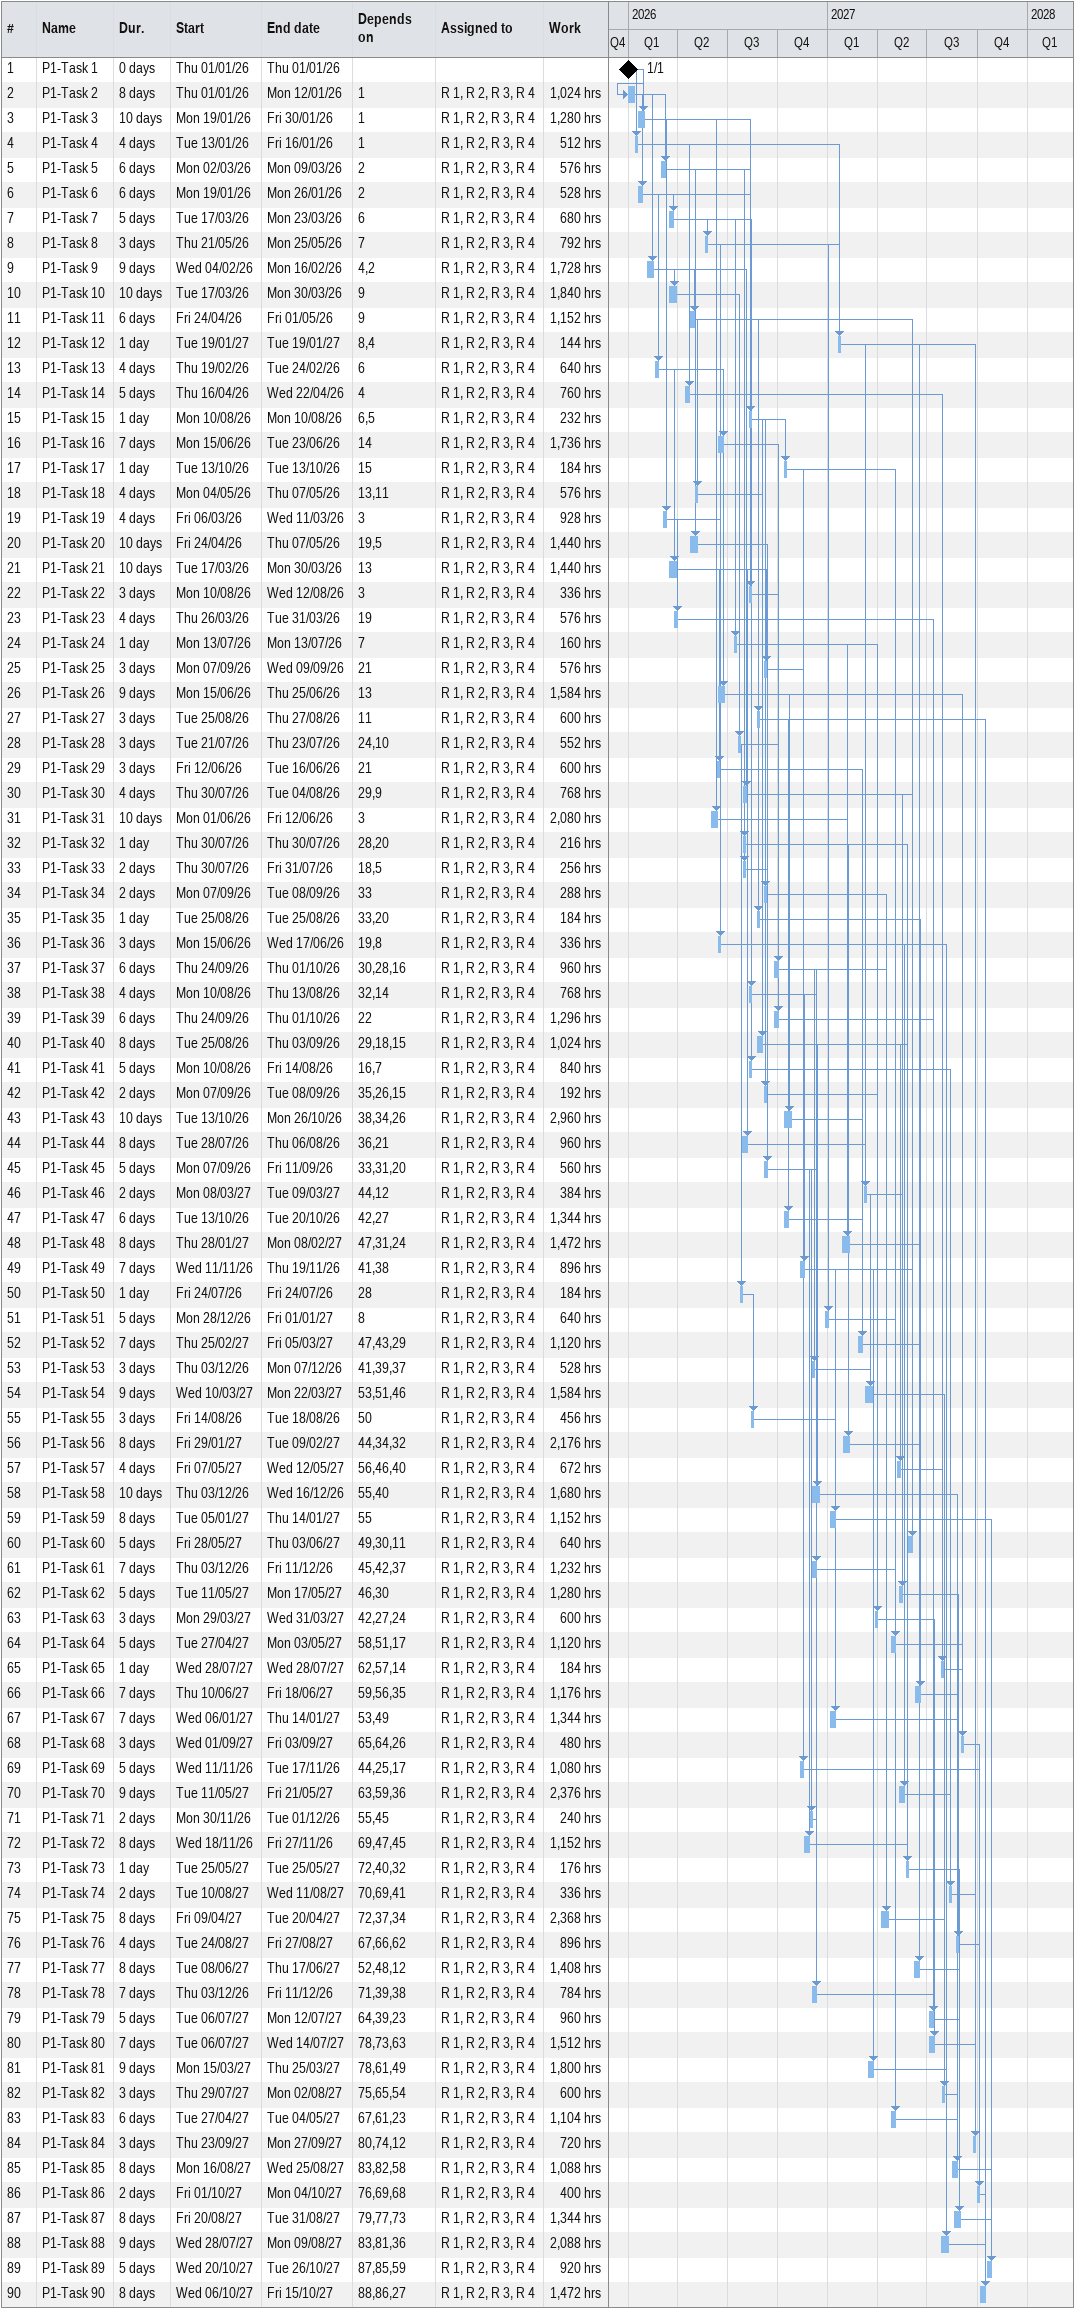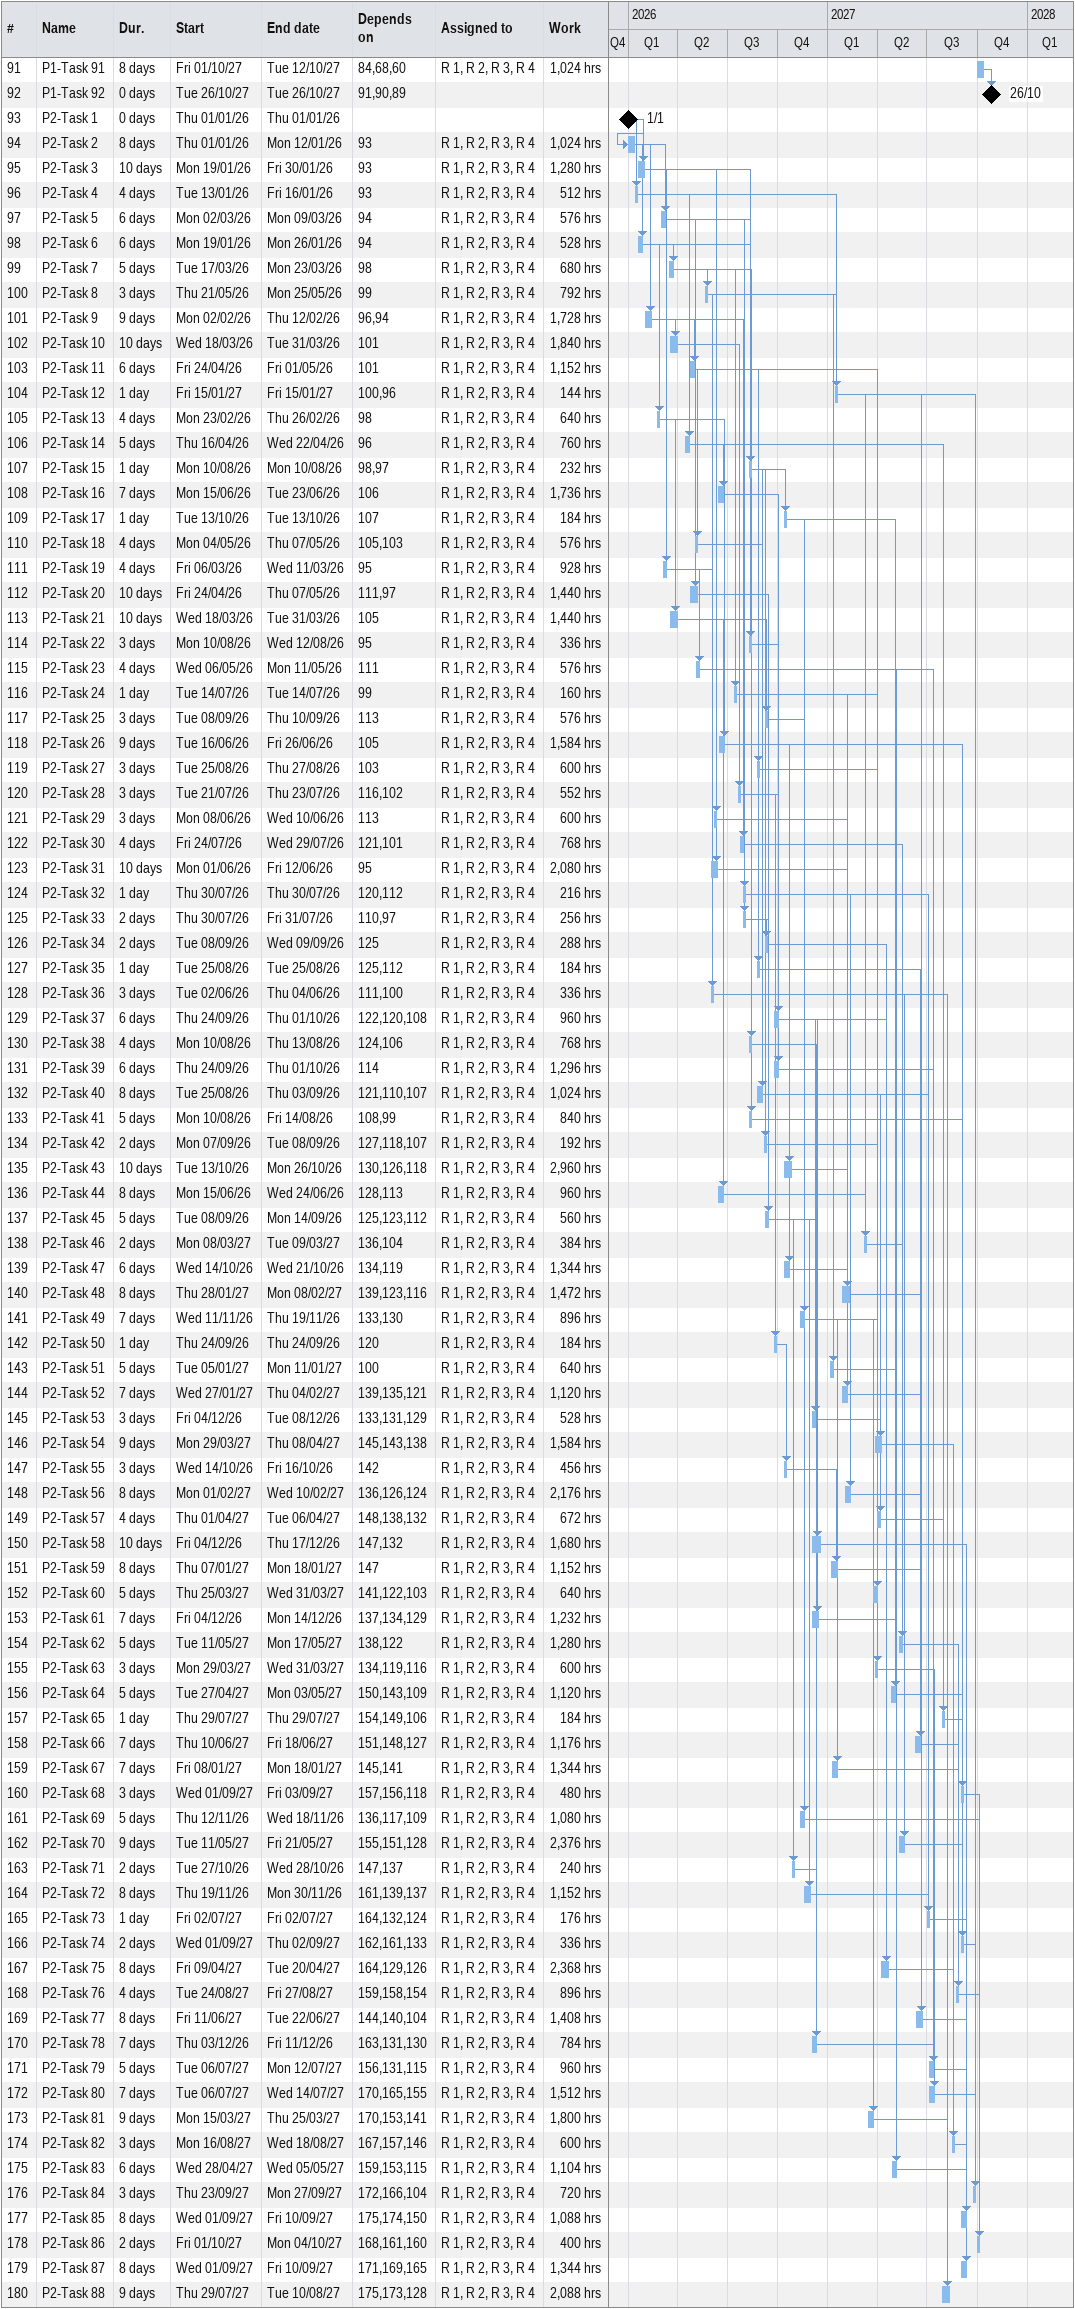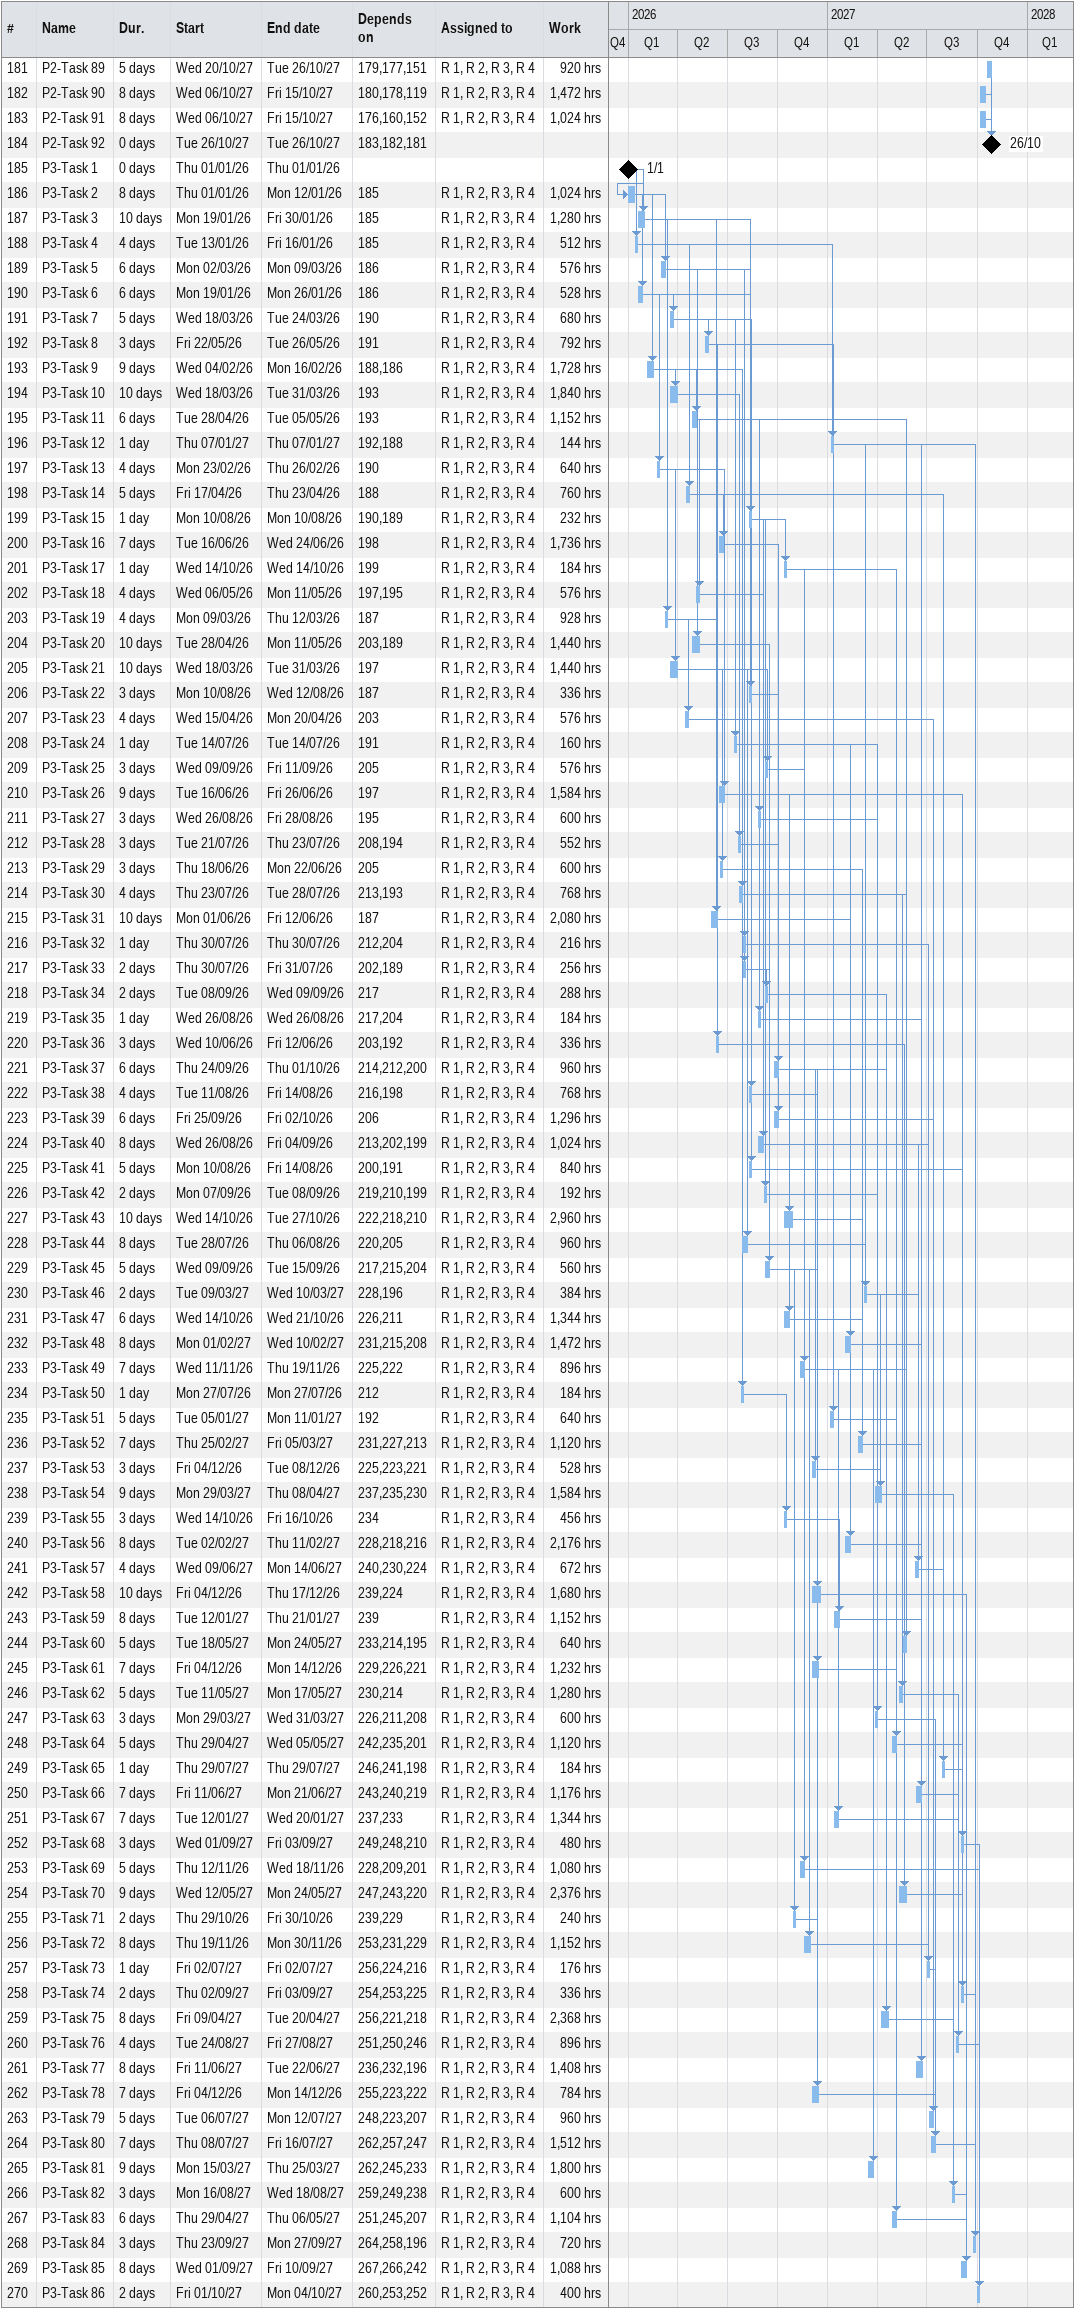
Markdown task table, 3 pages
| ID | Task | Duration | Start | Finish | Predecessors | Resources | Work (h) |
|---|---|---|---|---|---|---|---|
| 1 | P1-Task 1 | 0d | 2026-01-01 | 2026-01-01 |  |  |  |
| 2 | P1-Task 2 | 8d | 2026-01-01 | 2026-01-12 | 1 | R 1, R 2, R 3, R 4 | 1024 |
| 3 | P1-Task 3 | 10d | 2026-01-19 | 2026-01-30 | 1 | R 1, R 2, R 3, R 4 | 1280 |
| 4 | P1-Task 4 | 4d | 2026-01-13 | 2026-01-16 | 1 | R 1, R 2, R 3, R 4 | 512 |
| 5 | P1-Task 5 | 6d | 2026-03-02 | 2026-03-09 | 2 | R 1, R 2, R 3, R 4 | 576 |
| 6 | P1-Task 6 | 6d | 2026-01-19 | 2026-01-26 | 2 | R 1, R 2, R 3, R 4 | 528 |
| 7 | P1-Task 7 | 5d | 2026-03-17 | 2026-03-23 | 6 | R 1, R 2, R 3, R 4 | 680 |
| 8 | P1-Task 8 | 3d | 2026-05-21 | 2026-05-25 | 7 | R 1, R 2, R 3, R 4 | 792 |
| 9 | P1-Task 9 | 9d | 2026-02-04 | 2026-02-16 | 4, 2 | R 1, R 2, R 3, R 4 | 1728 |
| 10 | P1-Task 10 | 10d | 2026-03-17 | 2026-03-30 | 9 | R 1, R 2, R 3, R 4 | 1840 |
| 11 | P1-Task 11 | 6d | 2026-04-24 | 2026-05-01 | 9 | R 1, R 2, R 3, R 4 | 1152 |
| 12 | P1-Task 12 | 1d | 2027-01-19 | 2027-01-19 | 8, 4 | R 1, R 2, R 3, R 4 | 144 |
| 13 | P1-Task 13 | 4d | 2026-02-19 | 2026-02-24 | 6 | R 1, R 2, R 3, R 4 | 640 |
| 14 | P1-Task 14 | 5d | 2026-04-16 | 2026-04-22 | 4 | R 1, R 2, R 3, R 4 | 760 |
| 15 | P1-Task 15 | 1d | 2026-08-10 | 2026-08-10 | 6, 5 | R 1, R 2, R 3, R 4 | 232 |
| 16 | P1-Task 16 | 7d | 2026-06-15 | 2026-06-23 | 14 | R 1, R 2, R 3, R 4 | 1736 |
| 17 | P1-Task 17 | 1d | 2026-10-13 | 2026-10-13 | 15 | R 1, R 2, R 3, R 4 | 184 |
| 18 | P1-Task 18 | 4d | 2026-05-04 | 2026-05-07 | 13, 11 | R 1, R 2, R 3, R 4 | 576 |
| 19 | P1-Task 19 | 4d | 2026-03-06 | 2026-03-11 | 3 | R 1, R 2, R 3, R 4 | 928 |
| 20 | P1-Task 20 | 10d | 2026-04-24 | 2026-05-07 | 19, 5 | R 1, R 2, R 3, R 4 | 1440 |
| 21 | P1-Task 21 | 10d | 2026-03-17 | 2026-03-30 | 13 | R 1, R 2, R 3, R 4 | 1440 |
| 22 | P1-Task 22 | 3d | 2026-08-10 | 2026-08-12 | 3 | R 1, R 2, R 3, R 4 | 336 |
| 23 | P1-Task 23 | 4d | 2026-03-26 | 2026-03-31 | 19 | R 1, R 2, R 3, R 4 | 576 |
| 24 | P1-Task 24 | 1d | 2026-07-13 | 2026-07-13 | 7 | R 1, R 2, R 3, R 4 | 160 |
| 25 | P1-Task 25 | 3d | 2026-09-07 | 2026-09-09 | 21 | R 1, R 2, R 3, R 4 | 576 |
| 26 | P1-Task 26 | 9d | 2026-06-15 | 2026-06-25 | 13 | R 1, R 2, R 3, R 4 | 1584 |
| 27 | P1-Task 27 | 3d | 2026-08-25 | 2026-08-27 | 11 | R 1, R 2, R 3, R 4 | 600 |
| 28 | P1-Task 28 | 3d | 2026-07-21 | 2026-07-23 | 24, 10 | R 1, R 2, R 3, R 4 | 552 |
| 29 | P1-Task 29 | 3d | 2026-06-12 | 2026-06-16 | 21 | R 1, R 2, R 3, R 4 | 600 |
| 30 | P1-Task 30 | 4d | 2026-07-30 | 2026-08-04 | 29, 9 | R 1, R 2, R 3, R 4 | 768 |
| 31 | P1-Task 31 | 10d | 2026-06-01 | 2026-06-12 | 3 | R 1, R 2, R 3, R 4 | 2080 |
| 32 | P1-Task 32 | 1d | 2026-07-30 | 2026-07-30 | 28, 20 | R 1, R 2, R 3, R 4 | 216 |
| 33 | P1-Task 33 | 2d | 2026-07-30 | 2026-07-31 | 18, 5 | R 1, R 2, R 3, R 4 | 256 |
| 34 | P1-Task 34 | 2d | 2026-09-07 | 2026-09-08 | 33 | R 1, R 2, R 3, R 4 | 288 |
| 35 | P1-Task 35 | 1d | 2026-08-25 | 2026-08-25 | 33, 20 | R 1, R 2, R 3, R 4 | 184 |
| 36 | P1-Task 36 | 3d | 2026-06-15 | 2026-06-17 | 19, 8 | R 1, R 2, R 3, R 4 | 336 |
| 37 | P1-Task 37 | 6d | 2026-09-24 | 2026-10-01 | 30, 28, 16 | R 1, R 2, R 3, R 4 | 960 |
| 38 | P1-Task 38 | 4d | 2026-08-10 | 2026-08-13 | 32, 14 | R 1, R 2, R 3, R 4 | 768 |
| 39 | P1-Task 39 | 6d | 2026-09-24 | 2026-10-01 | 22 | R 1, R 2, R 3, R 4 | 1296 |
| 40 | P1-Task 40 | 8d | 2026-08-25 | 2026-09-03 | 29, 18, 15 | R 1, R 2, R 3, R 4 | 1024 |
| 41 | P1-Task 41 | 5d | 2026-08-10 | 2026-08-14 | 16, 7 | R 1, R 2, R 3, R 4 | 840 |
| 42 | P1-Task 42 | 2d | 2026-09-07 | 2026-09-08 | 35, 26, 15 | R 1, R 2, R 3, R 4 | 192 |
| 43 | P1-Task 43 | 10d | 2026-10-13 | 2026-10-26 | 38, 34, 26 | R 1, R 2, R 3, R 4 | 2960 |
| 44 | P1-Task 44 | 8d | 2026-07-28 | 2026-08-06 | 36, 21 | R 1, R 2, R 3, R 4 | 960 |
| 45 | P1-Task 45 | 5d | 2026-09-07 | 2026-09-11 | 33, 31, 20 | R 1, R 2, R 3, R 4 | 560 |
| 46 | P1-Task 46 | 2d | 2027-03-08 | 2027-03-09 | 44, 12 | R 1, R 2, R 3, R 4 | 384 |
| 47 | P1-Task 47 | 6d | 2026-10-13 | 2026-10-20 | 42, 27 | R 1, R 2, R 3, R 4 | 1344 |
| 48 | P1-Task 48 | 8d | 2027-01-28 | 2027-02-08 | 47, 31, 24 | R 1, R 2, R 3, R 4 | 1472 |
| 49 | P1-Task 49 | 7d | 2026-11-11 | 2026-11-19 | 41, 38 | R 1, R 2, R 3, R 4 | 896 |
| 50 | P1-Task 50 | 1d | 2026-07-24 | 2026-07-24 | 28 | R 1, R 2, R 3, R 4 | 184 |
| 51 | P1-Task 51 | 5d | 2026-12-28 | 2027-01-01 | 8 | R 1, R 2, R 3, R 4 | 640 |
| 52 | P1-Task 52 | 7d | 2027-02-25 | 2027-03-05 | 47, 43, 29 | R 1, R 2, R 3, R 4 | 1120 |
| 53 | P1-Task 53 | 3d | 2026-12-03 | 2026-12-07 | 41, 39, 37 | R 1, R 2, R 3, R 4 | 528 |
| 54 | P1-Task 54 | 9d | 2027-03-10 | 2027-03-22 | 53, 51, 46 | R 1, R 2, R 3, R 4 | 1584 |
| 55 | P1-Task 55 | 3d | 2026-08-14 | 2026-08-18 | 50 | R 1, R 2, R 3, R 4 | 456 |
| 56 | P1-Task 56 | 8d | 2027-01-29 | 2027-02-09 | 44, 34, 32 | R 1, R 2, R 3, R 4 | 2176 |
| 57 | P1-Task 57 | 4d | 2027-05-07 | 2027-05-12 | 56, 46, 40 | R 1, R 2, R 3, R 4 | 672 |
| 58 | P1-Task 58 | 10d | 2026-12-03 | 2026-12-16 | 55, 40 | R 1, R 2, R 3, R 4 | 1680 |
| 59 | P1-Task 59 | 8d | 2027-01-05 | 2027-01-14 | 55 | R 1, R 2, R 3, R 4 | 1152 |
| 60 | P1-Task 60 | 5d | 2027-05-28 | 2027-06-03 | 49, 30, 11 | R 1, R 2, R 3, R 4 | 640 |
| 61 | P1-Task 61 | 7d | 2026-12-03 | 2026-12-11 | 45, 42, 37 | R 1, R 2, R 3, R 4 | 1232 |
| 62 | P1-Task 62 | 5d | 2027-05-11 | 2027-05-17 | 46, 30 | R 1, R 2, R 3, R 4 | 1280 |
| 63 | P1-Task 63 | 3d | 2027-03-29 | 2027-03-31 | 42, 27, 24 | R 1, R 2, R 3, R 4 | 600 |
| 64 | P1-Task 64 | 5d | 2027-04-27 | 2027-05-03 | 58, 51, 17 | R 1, R 2, R 3, R 4 | 1120 |
| 65 | P1-Task 65 | 1d | 2027-07-28 | 2027-07-28 | 62, 57, 14 | R 1, R 2, R 3, R 4 | 184 |
| 66 | P1-Task 66 | 7d | 2027-06-10 | 2027-06-18 | 59, 56, 35 | R 1, R 2, R 3, R 4 | 1176 |
| 67 | P1-Task 67 | 7d | 2027-01-06 | 2027-01-14 | 53, 49 | R 1, R 2, R 3, R 4 | 1344 |
| 68 | P1-Task 68 | 3d | 2027-09-01 | 2027-09-03 | 65, 64, 26 | R 1, R 2, R 3, R 4 | 480 |
| 69 | P1-Task 69 | 5d | 2026-11-11 | 2026-11-17 | 44, 25, 17 | R 1, R 2, R 3, R 4 | 1080 |
| 70 | P1-Task 70 | 9d | 2027-05-11 | 2027-05-21 | 63, 59, 36 | R 1, R 2, R 3, R 4 | 2376 |
| 71 | P1-Task 71 | 2d | 2026-11-30 | 2026-12-01 | 55, 45 | R 1, R 2, R 3, R 4 | 240 |
| 72 | P1-Task 72 | 8d | 2026-11-18 | 2026-11-27 | 69, 47, 45 | R 1, R 2, R 3, R 4 | 1152 |
| 73 | P1-Task 73 | 1d | 2027-05-25 | 2027-05-25 | 72, 40, 32 | R 1, R 2, R 3, R 4 | 176 |
| 74 | P1-Task 74 | 2d | 2027-08-10 | 2027-08-11 | 70, 69, 41 | R 1, R 2, R 3, R 4 | 336 |
| 75 | P1-Task 75 | 8d | 2027-04-09 | 2027-04-20 | 72, 37, 34 | R 1, R 2, R 3, R 4 | 2368 |
| 76 | P1-Task 76 | 4d | 2027-08-24 | 2027-08-27 | 67, 66, 62 | R 1, R 2, R 3, R 4 | 896 |
| 77 | P1-Task 77 | 8d | 2027-06-08 | 2027-06-17 | 52, 48, 12 | R 1, R 2, R 3, R 4 | 1408 |
| 78 | P1-Task 78 | 7d | 2026-12-03 | 2026-12-11 | 71, 39, 38 | R 1, R 2, R 3, R 4 | 784 |
| 79 | P1-Task 79 | 5d | 2027-07-06 | 2027-07-12 | 64, 39, 23 | R 1, R 2, R 3, R 4 | 960 |
| 80 | P1-Task 80 | 7d | 2027-07-06 | 2027-07-14 | 78, 73, 63 | R 1, R 2, R 3, R 4 | 1512 |
| 81 | P1-Task 81 | 9d | 2027-03-15 | 2027-03-25 | 78, 61, 49 | R 1, R 2, R 3, R 4 | 1800 |
| 82 | P1-Task 82 | 3d | 2027-07-29 | 2027-08-02 | 75, 65, 54 | R 1, R 2, R 3, R 4 | 600 |
| 83 | P1-Task 83 | 6d | 2027-04-27 | 2027-05-04 | 67, 61, 23 | R 1, R 2, R 3, R 4 | 1104 |
| 84 | P1-Task 84 | 3d | 2027-09-23 | 2027-09-27 | 80, 74, 12 | R 1, R 2, R 3, R 4 | 720 |
| 85 | P1-Task 85 | 8d | 2027-08-16 | 2027-08-25 | 83, 82, 58 | R 1, R 2, R 3, R 4 | 1088 |
| 86 | P1-Task 86 | 2d | 2027-10-01 | 2027-10-04 | 76, 69, 68 | R 1, R 2, R 3, R 4 | 400 |
| 87 | P1-Task 87 | 8d | 2027-08-20 | 2027-08-31 | 79, 77, 73 | R 1, R 2, R 3, R 4 | 1344 |
| 88 | P1-Task 88 | 9d | 2027-07-28 | 2027-08-09 | 83, 81, 36 | R 1, R 2, R 3, R 4 | 2088 |
| 89 | P1-Task 89 | 5d | 2027-10-20 | 2027-10-26 | 87, 85, 59 | R 1, R 2, R 3, R 4 | 920 |
| 90 | P1-Task 90 | 8d | 2027-10-06 | 2027-10-15 | 88, 86, 27 | R 1, R 2, R 3, R 4 | 1472 |
| 91 | P1-Task 91 | 8d | 2027-10-01 | 2027-10-12 | 84, 68, 60 | R 1, R 2, R 3, R 4 | 1024 |
| 92 | P1-Task 92 | 0d | 2027-10-26 | 2027-10-26 | 91, 90, 89 |  |  |
| 93 | P2-Task 1 | 0d | 2026-01-01 | 2026-01-01 |  |  |  |
| 94 | P2-Task 2 | 8d | 2026-01-01 | 2026-01-12 | 93 | R 1, R 2, R 3, R 4 | 1024 |
| 95 | P2-Task 3 | 10d | 2026-01-19 | 2026-01-30 | 93 | R 1, R 2, R 3, R 4 | 1280 |
| 96 | P2-Task 4 | 4d | 2026-01-13 | 2026-01-16 | 93 | R 1, R 2, R 3, R 4 | 512 |
| 97 | P2-Task 5 | 6d | 2026-03-02 | 2026-03-09 | 94 | R 1, R 2, R 3, R 4 | 576 |
| 98 | P2-Task 6 | 6d | 2026-01-19 | 2026-01-26 | 94 | R 1, R 2, R 3, R 4 | 528 |
| 99 | P2-Task 7 | 5d | 2026-03-17 | 2026-03-23 | 98 | R 1, R 2, R 3, R 4 | 680 |
| 100 | P2-Task 8 | 3d | 2026-05-21 | 2026-05-25 | 99 | R 1, R 2, R 3, R 4 | 792 |
| 101 | P2-Task 9 | 9d | 2026-02-02 | 2026-02-12 | 96, 94 | R 1, R 2, R 3, R 4 | 1728 |
| 102 | P2-Task 10 | 10d | 2026-03-18 | 2026-03-31 | 101 | R 1, R 2, R 3, R 4 | 1840 |
| 103 | P2-Task 11 | 6d | 2026-04-24 | 2026-05-01 | 101 | R 1, R 2, R 3, R 4 | 1152 |
| 104 | P2-Task 12 | 1d | 2027-01-15 | 2027-01-15 | 100, 96 | R 1, R 2, R 3, R 4 | 144 |
| 105 | P2-Task 13 | 4d | 2026-02-23 | 2026-02-26 | 98 | R 1, R 2, R 3, R 4 | 640 |
| 106 | P2-Task 14 | 5d | 2026-04-16 | 2026-04-22 | 96 | R 1, R 2, R 3, R 4 | 760 |
| 107 | P2-Task 15 | 1d | 2026-08-10 | 2026-08-10 | 98, 97 | R 1, R 2, R 3, R 4 | 232 |
| 108 | P2-Task 16 | 7d | 2026-06-15 | 2026-06-23 | 106 | R 1, R 2, R 3, R 4 | 1736 |
| 109 | P2-Task 17 | 1d | 2026-10-13 | 2026-10-13 | 107 | R 1, R 2, R 3, R 4 | 184 |
| 110 | P2-Task 18 | 4d | 2026-05-04 | 2026-05-07 | 105, 103 | R 1, R 2, R 3, R 4 | 576 |
| 111 | P2-Task 19 | 4d | 2026-03-06 | 2026-03-11 | 95 | R 1, R 2, R 3, R 4 | 928 |
| 112 | P2-Task 20 | 10d | 2026-04-24 | 2026-05-07 | 111, 97 | R 1, R 2, R 3, R 4 | 1440 |
| 113 | P2-Task 21 | 10d | 2026-03-18 | 2026-03-31 | 105 | R 1, R 2, R 3, R 4 | 1440 |
| 114 | P2-Task 22 | 3d | 2026-08-10 | 2026-08-12 | 95 | R 1, R 2, R 3, R 4 | 336 |
| 115 | P2-Task 23 | 4d | 2026-05-06 | 2026-05-11 | 111 | R 1, R 2, R 3, R 4 | 576 |
| 116 | P2-Task 24 | 1d | 2026-07-14 | 2026-07-14 | 99 | R 1, R 2, R 3, R 4 | 160 |
| 117 | P2-Task 25 | 3d | 2026-09-08 | 2026-09-10 | 113 | R 1, R 2, R 3, R 4 | 576 |
| 118 | P2-Task 26 | 9d | 2026-06-16 | 2026-06-26 | 105 | R 1, R 2, R 3, R 4 | 1584 |
| 119 | P2-Task 27 | 3d | 2026-08-25 | 2026-08-27 | 103 | R 1, R 2, R 3, R 4 | 600 |
| 120 | P2-Task 28 | 3d | 2026-07-21 | 2026-07-23 | 116, 102 | R 1, R 2, R 3, R 4 | 552 |
| 121 | P2-Task 29 | 3d | 2026-06-08 | 2026-06-10 | 113 | R 1, R 2, R 3, R 4 | 600 |
| 122 | P2-Task 30 | 4d | 2026-07-24 | 2026-07-29 | 121, 101 | R 1, R 2, R 3, R 4 | 768 |
| 123 | P2-Task 31 | 10d | 2026-06-01 | 2026-06-12 | 95 | R 1, R 2, R 3, R 4 | 2080 |
| 124 | P2-Task 32 | 1d | 2026-07-30 | 2026-07-30 | 120, 112 | R 1, R 2, R 3, R 4 | 216 |
| 125 | P2-Task 33 | 2d | 2026-07-30 | 2026-07-31 | 110, 97 | R 1, R 2, R 3, R 4 | 256 |
| 126 | P2-Task 34 | 2d | 2026-09-08 | 2026-09-09 | 125 | R 1, R 2, R 3, R 4 | 288 |
| 127 | P2-Task 35 | 1d | 2026-08-25 | 2026-08-25 | 125, 112 | R 1, R 2, R 3, R 4 | 184 |
| 128 | P2-Task 36 | 3d | 2026-06-02 | 2026-06-04 | 111, 100 | R 1, R 2, R 3, R 4 | 336 |
| 129 | P2-Task 37 | 6d | 2026-09-24 | 2026-10-01 | 122, 120, 108 | R 1, R 2, R 3, R 4 | 960 |
| 130 | P2-Task 38 | 4d | 2026-08-10 | 2026-08-13 | 124, 106 | R 1, R 2, R 3, R 4 | 768 |
| 131 | P2-Task 39 | 6d | 2026-09-24 | 2026-10-01 | 114 | R 1, R 2, R 3, R 4 | 1296 |
| 132 | P2-Task 40 | 8d | 2026-08-25 | 2026-09-03 | 121, 110, 107 | R 1, R 2, R 3, R 4 | 1024 |
| 133 | P2-Task 41 | 5d | 2026-08-10 | 2026-08-14 | 108, 99 | R 1, R 2, R 3, R 4 | 840 |
| 134 | P2-Task 42 | 2d | 2026-09-07 | 2026-09-08 | 127, 118, 107 | R 1, R 2, R 3, R 4 | 192 |
| 135 | P2-Task 43 | 10d | 2026-10-13 | 2026-10-26 | 130, 126, 118 | R 1, R 2, R 3, R 4 | 2960 |
| 136 | P2-Task 44 | 8d | 2026-06-15 | 2026-06-24 | 128, 113 | R 1, R 2, R 3, R 4 | 960 |
| 137 | P2-Task 45 | 5d | 2026-09-08 | 2026-09-14 | 125, 123, 112 | R 1, R 2, R 3, R 4 | 560 |
| 138 | P2-Task 46 | 2d | 2027-03-08 | 2027-03-09 | 136, 104 | R 1, R 2, R 3, R 4 | 384 |
| 139 | P2-Task 47 | 6d | 2026-10-14 | 2026-10-21 | 134, 119 | R 1, R 2, R 3, R 4 | 1344 |
| 140 | P2-Task 48 | 8d | 2027-01-28 | 2027-02-08 | 139, 123, 116 | R 1, R 2, R 3, R 4 | 1472 |
| 141 | P2-Task 49 | 7d | 2026-11-11 | 2026-11-19 | 133, 130 | R 1, R 2, R 3, R 4 | 896 |
| 142 | P2-Task 50 | 1d | 2026-09-24 | 2026-09-24 | 120 | R 1, R 2, R 3, R 4 | 184 |
| 143 | P2-Task 51 | 5d | 2027-01-05 | 2027-01-11 | 100 | R 1, R 2, R 3, R 4 | 640 |
| 144 | P2-Task 52 | 7d | 2027-01-27 | 2027-02-04 | 139, 135, 121 | R 1, R 2, R 3, R 4 | 1120 |
| 145 | P2-Task 53 | 3d | 2026-12-04 | 2026-12-08 | 133, 131, 129 | R 1, R 2, R 3, R 4 | 528 |
| 146 | P2-Task 54 | 9d | 2027-03-29 | 2027-04-08 | 145, 143, 138 | R 1, R 2, R 3, R 4 | 1584 |
| 147 | P2-Task 55 | 3d | 2026-10-14 | 2026-10-16 | 142 | R 1, R 2, R 3, R 4 | 456 |
| 148 | P2-Task 56 | 8d | 2027-02-01 | 2027-02-10 | 136, 126, 124 | R 1, R 2, R 3, R 4 | 2176 |
| 149 | P2-Task 57 | 4d | 2027-04-01 | 2027-04-06 | 148, 138, 132 | R 1, R 2, R 3, R 4 | 672 |
| 150 | P2-Task 58 | 10d | 2026-12-04 | 2026-12-17 | 147, 132 | R 1, R 2, R 3, R 4 | 1680 |
| 151 | P2-Task 59 | 8d | 2027-01-07 | 2027-01-18 | 147 | R 1, R 2, R 3, R 4 | 1152 |
| 152 | P2-Task 60 | 5d | 2027-03-25 | 2027-03-31 | 141, 122, 103 | R 1, R 2, R 3, R 4 | 640 |
| 153 | P2-Task 61 | 7d | 2026-12-04 | 2026-12-14 | 137, 134, 129 | R 1, R 2, R 3, R 4 | 1232 |
| 154 | P2-Task 62 | 5d | 2027-05-11 | 2027-05-17 | 138, 122 | R 1, R 2, R 3, R 4 | 1280 |
| 155 | P2-Task 63 | 3d | 2027-03-29 | 2027-03-31 | 134, 119, 116 | R 1, R 2, R 3, R 4 | 600 |
| 156 | P2-Task 64 | 5d | 2027-04-27 | 2027-05-03 | 150, 143, 109 | R 1, R 2, R 3, R 4 | 1120 |
| 157 | P2-Task 65 | 1d | 2027-07-29 | 2027-07-29 | 154, 149, 106 | R 1, R 2, R 3, R 4 | 184 |
| 158 | P2-Task 66 | 7d | 2027-06-10 | 2027-06-18 | 151, 148, 127 | R 1, R 2, R 3, R 4 | 1176 |
| 159 | P2-Task 67 | 7d | 2027-01-08 | 2027-01-18 | 145, 141 | R 1, R 2, R 3, R 4 | 1344 |
| 160 | P2-Task 68 | 3d | 2027-09-01 | 2027-09-03 | 157, 156, 118 | R 1, R 2, R 3, R 4 | 480 |
| 161 | P2-Task 69 | 5d | 2026-11-12 | 2026-11-18 | 136, 117, 109 | R 1, R 2, R 3, R 4 | 1080 |
| 162 | P2-Task 70 | 9d | 2027-05-11 | 2027-05-21 | 155, 151, 128 | R 1, R 2, R 3, R 4 | 2376 |
| 163 | P2-Task 71 | 2d | 2026-10-27 | 2026-10-28 | 147, 137 | R 1, R 2, R 3, R 4 | 240 |
| 164 | P2-Task 72 | 8d | 2026-11-19 | 2026-11-30 | 161, 139, 137 | R 1, R 2, R 3, R 4 | 1152 |
| 165 | P2-Task 73 | 1d | 2027-07-02 | 2027-07-02 | 164, 132, 124 | R 1, R 2, R 3, R 4 | 176 |
| 166 | P2-Task 74 | 2d | 2027-09-01 | 2027-09-02 | 162, 161, 133 | R 1, R 2, R 3, R 4 | 336 |
| 167 | P2-Task 75 | 8d | 2027-04-09 | 2027-04-20 | 164, 129, 126 | R 1, R 2, R 3, R 4 | 2368 |
| 168 | P2-Task 76 | 4d | 2027-08-24 | 2027-08-27 | 159, 158, 154 | R 1, R 2, R 3, R 4 | 896 |
| 169 | P2-Task 77 | 8d | 2027-06-11 | 2027-06-22 | 144, 140, 104 | R 1, R 2, R 3, R 4 | 1408 |
| 170 | P2-Task 78 | 7d | 2026-12-03 | 2026-12-11 | 163, 131, 130 | R 1, R 2, R 3, R 4 | 784 |
| 171 | P2-Task 79 | 5d | 2027-07-06 | 2027-07-12 | 156, 131, 115 | R 1, R 2, R 3, R 4 | 960 |
| 172 | P2-Task 80 | 7d | 2027-07-06 | 2027-07-14 | 170, 165, 155 | R 1, R 2, R 3, R 4 | 1512 |
| 173 | P2-Task 81 | 9d | 2027-03-15 | 2027-03-25 | 170, 153, 141 | R 1, R 2, R 3, R 4 | 1800 |
| 174 | P2-Task 82 | 3d | 2027-08-16 | 2027-08-18 | 167, 157, 146 | R 1, R 2, R 3, R 4 | 600 |
| 175 | P2-Task 83 | 6d | 2027-04-28 | 2027-05-05 | 159, 153, 115 | R 1, R 2, R 3, R 4 | 1104 |
| 176 | P2-Task 84 | 3d | 2027-09-23 | 2027-09-27 | 172, 166, 104 | R 1, R 2, R 3, R 4 | 720 |
| 177 | P2-Task 85 | 8d | 2027-09-01 | 2027-09-10 | 175, 174, 150 | R 1, R 2, R 3, R 4 | 1088 |
| 178 | P2-Task 86 | 2d | 2027-10-01 | 2027-10-04 | 168, 161, 160 | R 1, R 2, R 3, R 4 | 400 |
| 179 | P2-Task 87 | 8d | 2027-09-01 | 2027-09-10 | 171, 169, 165 | R 1, R 2, R 3, R 4 | 1344 |
| 180 | P2-Task 88 | 9d | 2027-07-29 | 2027-08-10 | 175, 173, 128 | R 1, R 2, R 3, R 4 | 2088 |
| 181 | P2-Task 89 | 5d | 2027-10-20 | 2027-10-26 | 179, 177, 151 | R 1, R 2, R 3, R 4 | 920 |
| 182 | P2-Task 90 | 8d | 2027-10-06 | 2027-10-15 | 180, 178, 119 | R 1, R 2, R 3, R 4 | 1472 |
| 183 | P2-Task 91 | 8d | 2027-10-06 | 2027-10-15 | 176, 160, 152 | R 1, R 2, R 3, R 4 | 1024 |
| 184 | P2-Task 92 | 0d | 2027-10-26 | 2027-10-26 | 183, 182, 181 |  |  |
| 185 | P3-Task 1 | 0d | 2026-01-01 | 2026-01-01 |  |  |  |
| 186 | P3-Task 2 | 8d | 2026-01-01 | 2026-01-12 | 185 | R 1, R 2, R 3, R 4 | 1024 |
| 187 | P3-Task 3 | 10d | 2026-01-19 | 2026-01-30 | 185 | R 1, R 2, R 3, R 4 | 1280 |
| 188 | P3-Task 4 | 4d | 2026-01-13 | 2026-01-16 | 185 | R 1, R 2, R 3, R 4 | 512 |
| 189 | P3-Task 5 | 6d | 2026-03-02 | 2026-03-09 | 186 | R 1, R 2, R 3, R 4 | 576 |
| 190 | P3-Task 6 | 6d | 2026-01-19 | 2026-01-26 | 186 | R 1, R 2, R 3, R 4 | 528 |
| 191 | P3-Task 7 | 5d | 2026-03-18 | 2026-03-24 | 190 | R 1, R 2, R 3, R 4 | 680 |
| 192 | P3-Task 8 | 3d | 2026-05-22 | 2026-05-26 | 191 | R 1, R 2, R 3, R 4 | 792 |
| 193 | P3-Task 9 | 9d | 2026-02-04 | 2026-02-16 | 188, 186 | R 1, R 2, R 3, R 4 | 1728 |
| 194 | P3-Task 10 | 10d | 2026-03-18 | 2026-03-31 | 193 | R 1, R 2, R 3, R 4 | 1840 |
| 195 | P3-Task 11 | 6d | 2026-04-28 | 2026-05-05 | 193 | R 1, R 2, R 3, R 4 | 1152 |
| 196 | P3-Task 12 | 1d | 2027-01-07 | 2027-01-07 | 192, 188 | R 1, R 2, R 3, R 4 | 144 |
| 197 | P3-Task 13 | 4d | 2026-02-23 | 2026-02-26 | 190 | R 1, R 2, R 3, R 4 | 640 |
| 198 | P3-Task 14 | 5d | 2026-04-17 | 2026-04-23 | 188 | R 1, R 2, R 3, R 4 | 760 |
| 199 | P3-Task 15 | 1d | 2026-08-10 | 2026-08-10 | 190, 189 | R 1, R 2, R 3, R 4 | 232 |
| 200 | P3-Task 16 | 7d | 2026-06-16 | 2026-06-24 | 198 | R 1, R 2, R 3, R 4 | 1736 |
| 201 | P3-Task 17 | 1d | 2026-10-14 | 2026-10-14 | 199 | R 1, R 2, R 3, R 4 | 184 |
| 202 | P3-Task 18 | 4d | 2026-05-06 | 2026-05-11 | 197, 195 | R 1, R 2, R 3, R 4 | 576 |
| 203 | P3-Task 19 | 4d | 2026-03-09 | 2026-03-12 | 187 | R 1, R 2, R 3, R 4 | 928 |
| 204 | P3-Task 20 | 10d | 2026-04-28 | 2026-05-11 | 203, 189 | R 1, R 2, R 3, R 4 | 1440 |
| 205 | P3-Task 21 | 10d | 2026-03-18 | 2026-03-31 | 197 | R 1, R 2, R 3, R 4 | 1440 |
| 206 | P3-Task 22 | 3d | 2026-08-10 | 2026-08-12 | 187 | R 1, R 2, R 3, R 4 | 336 |
| 207 | P3-Task 23 | 4d | 2026-04-15 | 2026-04-20 | 203 | R 1, R 2, R 3, R 4 | 576 |
| 208 | P3-Task 24 | 1d | 2026-07-14 | 2026-07-14 | 191 | R 1, R 2, R 3, R 4 | 160 |
| 209 | P3-Task 25 | 3d | 2026-09-09 | 2026-09-11 | 205 | R 1, R 2, R 3, R 4 | 576 |
| 210 | P3-Task 26 | 9d | 2026-06-16 | 2026-06-26 | 197 | R 1, R 2, R 3, R 4 | 1584 |
| 211 | P3-Task 27 | 3d | 2026-08-26 | 2026-08-28 | 195 | R 1, R 2, R 3, R 4 | 600 |
| 212 | P3-Task 28 | 3d | 2026-07-21 | 2026-07-23 | 208, 194 | R 1, R 2, R 3, R 4 | 552 |
| 213 | P3-Task 29 | 3d | 2026-06-18 | 2026-06-22 | 205 | R 1, R 2, R 3, R 4 | 600 |
| 214 | P3-Task 30 | 4d | 2026-07-23 | 2026-07-28 | 213, 193 | R 1, R 2, R 3, R 4 | 768 |
| 215 | P3-Task 31 | 10d | 2026-06-01 | 2026-06-12 | 187 | R 1, R 2, R 3, R 4 | 2080 |
| 216 | P3-Task 32 | 1d | 2026-07-30 | 2026-07-30 | 212, 204 | R 1, R 2, R 3, R 4 | 216 |
| 217 | P3-Task 33 | 2d | 2026-07-30 | 2026-07-31 | 202, 189 | R 1, R 2, R 3, R 4 | 256 |
| 218 | P3-Task 34 | 2d | 2026-09-08 | 2026-09-09 | 217 | R 1, R 2, R 3, R 4 | 288 |
| 219 | P3-Task 35 | 1d | 2026-08-26 | 2026-08-26 | 217, 204 | R 1, R 2, R 3, R 4 | 184 |
| 220 | P3-Task 36 | 3d | 2026-06-10 | 2026-06-12 | 203, 192 | R 1, R 2, R 3, R 4 | 336 |
| 221 | P3-Task 37 | 6d | 2026-09-24 | 2026-10-01 | 214, 212, 200 | R 1, R 2, R 3, R 4 | 960 |
| 222 | P3-Task 38 | 4d | 2026-08-11 | 2026-08-14 | 216, 198 | R 1, R 2, R 3, R 4 | 768 |
| 223 | P3-Task 39 | 6d | 2026-09-25 | 2026-10-02 | 206 | R 1, R 2, R 3, R 4 | 1296 |
| 224 | P3-Task 40 | 8d | 2026-08-26 | 2026-09-04 | 213, 202, 199 | R 1, R 2, R 3, R 4 | 1024 |
| 225 | P3-Task 41 | 5d | 2026-08-10 | 2026-08-14 | 200, 191 | R 1, R 2, R 3, R 4 | 840 |
| 226 | P3-Task 42 | 2d | 2026-09-07 | 2026-09-08 | 219, 210, 199 | R 1, R 2, R 3, R 4 | 192 |
| 227 | P3-Task 43 | 10d | 2026-10-14 | 2026-10-27 | 222, 218, 210 | R 1, R 2, R 3, R 4 | 2960 |
| 228 | P3-Task 44 | 8d | 2026-07-28 | 2026-08-06 | 220, 205 | R 1, R 2, R 3, R 4 | 960 |
| 229 | P3-Task 45 | 5d | 2026-09-09 | 2026-09-15 | 217, 215, 204 | R 1, R 2, R 3, R 4 | 560 |
| 230 | P3-Task 46 | 2d | 2027-03-09 | 2027-03-10 | 228, 196 | R 1, R 2, R 3, R 4 | 384 |
| 231 | P3-Task 47 | 6d | 2026-10-14 | 2026-10-21 | 226, 211 | R 1, R 2, R 3, R 4 | 1344 |
| 232 | P3-Task 48 | 8d | 2027-02-01 | 2027-02-10 | 231, 215, 208 | R 1, R 2, R 3, R 4 | 1472 |
| 233 | P3-Task 49 | 7d | 2026-11-11 | 2026-11-19 | 225, 222 | R 1, R 2, R 3, R 4 | 896 |
| 234 | P3-Task 50 | 1d | 2026-07-27 | 2026-07-27 | 212 | R 1, R 2, R 3, R 4 | 184 |
| 235 | P3-Task 51 | 5d | 2027-01-05 | 2027-01-11 | 192 | R 1, R 2, R 3, R 4 | 640 |
| 236 | P3-Task 52 | 7d | 2027-02-25 | 2027-03-05 | 231, 227, 213 | R 1, R 2, R 3, R 4 | 1120 |
| 237 | P3-Task 53 | 3d | 2026-12-04 | 2026-12-08 | 225, 223, 221 | R 1, R 2, R 3, R 4 | 528 |
| 238 | P3-Task 54 | 9d | 2027-03-29 | 2027-04-08 | 237, 235, 230 | R 1, R 2, R 3, R 4 | 1584 |
| 239 | P3-Task 55 | 3d | 2026-10-14 | 2026-10-16 | 234 | R 1, R 2, R 3, R 4 | 456 |
| 240 | P3-Task 56 | 8d | 2027-02-02 | 2027-02-11 | 228, 218, 216 | R 1, R 2, R 3, R 4 | 2176 |
| 241 | P3-Task 57 | 4d | 2027-06-09 | 2027-06-14 | 240, 230, 224 | R 1, R 2, R 3, R 4 | 672 |
| 242 | P3-Task 58 | 10d | 2026-12-04 | 2026-12-17 | 239, 224 | R 1, R 2, R 3, R 4 | 1680 |
| 243 | P3-Task 59 | 8d | 2027-01-12 | 2027-01-21 | 239 | R 1, R 2, R 3, R 4 | 1152 |
| 244 | P3-Task 60 | 5d | 2027-05-18 | 2027-05-24 | 233, 214, 195 | R 1, R 2, R 3, R 4 | 640 |
| 245 | P3-Task 61 | 7d | 2026-12-04 | 2026-12-14 | 229, 226, 221 | R 1, R 2, R 3, R 4 | 1232 |
| 246 | P3-Task 62 | 5d | 2027-05-11 | 2027-05-17 | 230, 214 | R 1, R 2, R 3, R 4 | 1280 |
| 247 | P3-Task 63 | 3d | 2027-03-29 | 2027-03-31 | 226, 211, 208 | R 1, R 2, R 3, R 4 | 600 |
| 248 | P3-Task 64 | 5d | 2027-04-29 | 2027-05-05 | 242, 235, 201 | R 1, R 2, R 3, R 4 | 1120 |
| 249 | P3-Task 65 | 1d | 2027-07-29 | 2027-07-29 | 246, 241, 198 | R 1, R 2, R 3, R 4 | 184 |
| 250 | P3-Task 66 | 7d | 2027-06-11 | 2027-06-21 | 243, 240, 219 | R 1, R 2, R 3, R 4 | 1176 |
| 251 | P3-Task 67 | 7d | 2027-01-12 | 2027-01-20 | 237, 233 | R 1, R 2, R 3, R 4 | 1344 |
| 252 | P3-Task 68 | 3d | 2027-09-01 | 2027-09-03 | 249, 248, 210 | R 1, R 2, R 3, R 4 | 480 |
| 253 | P3-Task 69 | 5d | 2026-11-12 | 2026-11-18 | 228, 209, 201 | R 1, R 2, R 3, R 4 | 1080 |
| 254 | P3-Task 70 | 9d | 2027-05-12 | 2027-05-24 | 247, 243, 220 | R 1, R 2, R 3, R 4 | 2376 |
| 255 | P3-Task 71 | 2d | 2026-10-29 | 2026-10-30 | 239, 229 | R 1, R 2, R 3, R 4 | 240 |
| 256 | P3-Task 72 | 8d | 2026-11-19 | 2026-11-30 | 253, 231, 229 | R 1, R 2, R 3, R 4 | 1152 |
| 257 | P3-Task 73 | 1d | 2027-07-02 | 2027-07-02 | 256, 224, 216 | R 1, R 2, R 3, R 4 | 176 |
| 258 | P3-Task 74 | 2d | 2027-09-02 | 2027-09-03 | 254, 253, 225 | R 1, R 2, R 3, R 4 | 336 |
| 259 | P3-Task 75 | 8d | 2027-04-09 | 2027-04-20 | 256, 221, 218 | R 1, R 2, R 3, R 4 | 2368 |
| 260 | P3-Task 76 | 4d | 2027-08-24 | 2027-08-27 | 251, 250, 246 | R 1, R 2, R 3, R 4 | 896 |
| 261 | P3-Task 77 | 8d | 2027-06-11 | 2027-06-22 | 236, 232, 196 | R 1, R 2, R 3, R 4 | 1408 |
| 262 | P3-Task 78 | 7d | 2026-12-04 | 2026-12-14 | 255, 223, 222 | R 1, R 2, R 3, R 4 | 784 |
| 263 | P3-Task 79 | 5d | 2027-07-06 | 2027-07-12 | 248, 223, 207 | R 1, R 2, R 3, R 4 | 960 |
| 264 | P3-Task 80 | 7d | 2027-07-08 | 2027-07-16 | 262, 257, 247 | R 1, R 2, R 3, R 4 | 1512 |
| 265 | P3-Task 81 | 9d | 2027-03-15 | 2027-03-25 | 262, 245, 233 | R 1, R 2, R 3, R 4 | 1800 |
| 266 | P3-Task 82 | 3d | 2027-08-16 | 2027-08-18 | 259, 249, 238 | R 1, R 2, R 3, R 4 | 600 |
| 267 | P3-Task 83 | 6d | 2027-04-29 | 2027-05-06 | 251, 245, 207 | R 1, R 2, R 3, R 4 | 1104 |
| 268 | P3-Task 84 | 3d | 2027-09-23 | 2027-09-27 | 264, 258, 196 | R 1, R 2, R 3, R 4 | 720 |
| 269 | P3-Task 85 | 8d | 2027-09-01 | 2027-09-10 | 267, 266, 242 | R 1, R 2, R 3, R 4 | 1088 |
| 270 | P3-Task 86 | 2d | 2027-10-01 | 2027-10-04 | 260, 253, 252 | R 1, R 2, R 3, R 4 | 400 |
